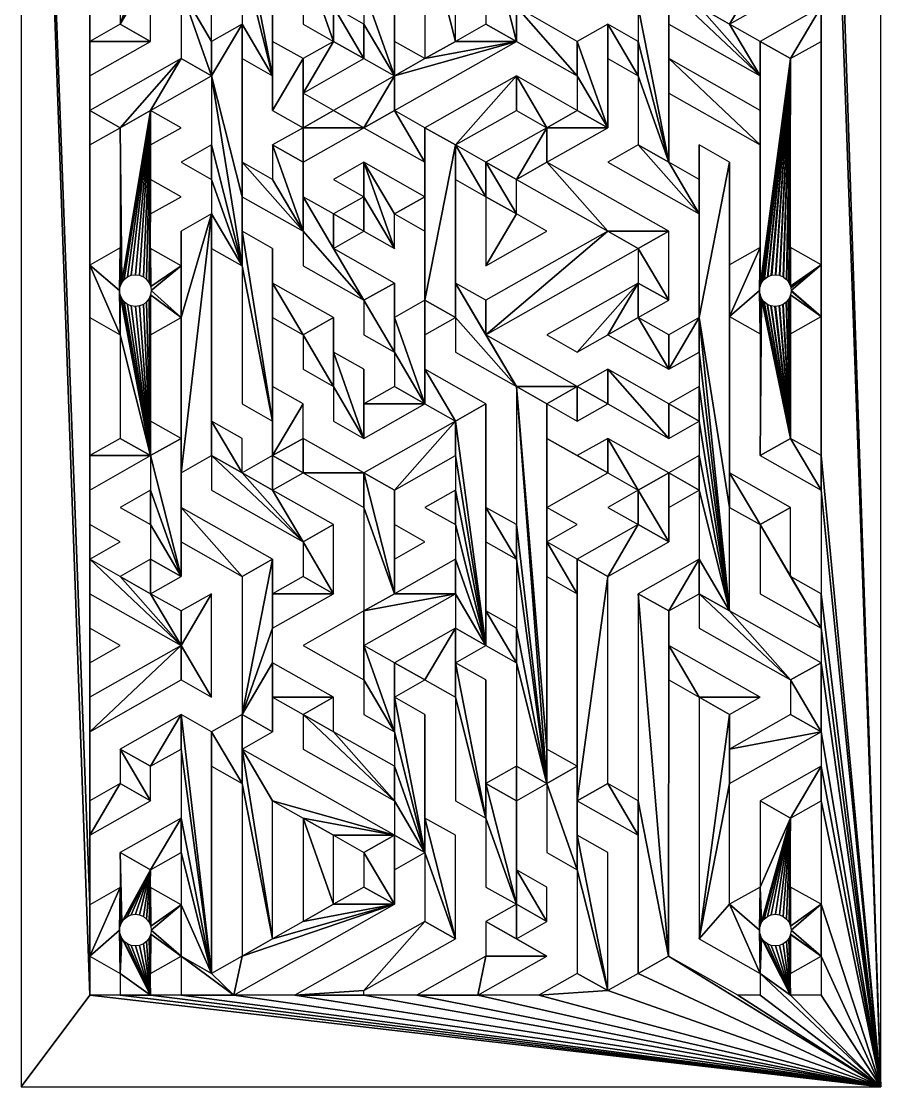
# Model space of a CAD drawing. Header units: millimetres. Extents: x 0 to 285, y 0 to 874.
# Drawn here: x 144 to 285, y 0 to 174.9 of the extents above; entities that cross this region are included whole.
import ezdxf

# ---------------------------------------------------------------- set-up
doc = ezdxf.new("R2010")
doc.units = ezdxf.units.MM
doc.layers.add('LAID_OUT_PANELS', color=134, linetype='CONTINUOUS')

# ---------------------------------------------------------------- blocks, each defined once
blk = doc.blocks.new('GROUP_3')
at = {"layer": 'LAID_OUT_PANELS'}
mesh = blk.add_polyface(dxfattribs=at)
corners = [(21.22, 103.61), (11.22, 103.61), (11.22, 97.94), (16.22, 106.44), (16.22, 123.44), (16.22, 129.99), (16.47, 129.4), (16.88, 128.86), (17.42, 128.44), (18.05, 128.18), (18.72, 128.1), (19.39, 128.18), (20.02, 128.44), (20.56, 128.86), (20.97, 129.4), (21.22, 109.28), (26.22, 106.44), (21.22, 97.94), (16.22, 95.11), (21.22, 92.28), (26.22, 83.78), (26.22, 126.28), (11.22, 165.94), (11.22, 92.28), (21.22, 129.99), (21.22, 123.44), (31.22, 143.28), (26.22, 100.78), (26.22, 89.44), (26.22, 95.11), (31.22, 103.61), (31.22, 109.28), (36.22, 106.44), (36.22, 100.78), (0, 0), (11.22, 15.02), (0, 330), (11.22, 29.87), (11.22, 228.28), (11.22, 69.61), (11.22, 75.28)]
mesh.append_faces([[corners[k] for k in face] for face in [(0, 1, 2), (1, 0, 3), (3, 0, 4), (5, 0, 6), (6, 0, 7), (7, 0, 8), (8, 0, 9), (9, 0, 10), (10, 0, 11), (11, 0, 12), (12, 0, 13), (13, 0, 14), (15, 0, 16), (17, 20, 0), (16, 20, 21), (28, 21, 20), (27, 28, 29), (34, 35, 36)]], dxfattribs={"vtx0": -1, "vtx1": -1})
mesh.append_faces([[corners[k] for k in face] for face in [(4, 0, 5), (14, 0, 15), (19, 20, 17), (0, 20, 16), (22, 2, 1), (26, 21, 27), (27, 21, 28), (26, 30, 31), (36, 35, 37), (38, 37, 39), (38, 39, 40), (30, 33, 31)]], dxfattribs={"vtx0": -1, "vtx1": -1, "vtx2": -1})
mesh.append_faces([[corners[k] for k in face] for face in [(22, 23, 2), (15, 24, 14), (24, 15, 25), (26, 27, 30)]], dxfattribs={"vtx0": -1, "vtx2": -1})
mesh.append_faces([[corners[k] for k in face] for face in [(32, 31, 33)]], dxfattribs={"vtx1": -1})
mesh.append_faces([[corners[k] for k in face] for face in [(17, 18, 19)]], dxfattribs={"vtx2": -1})
mesh = blk.add_polyface(dxfattribs=at)
corners = [(21.22, 222.61), (21.22, 233.94), (21.22, 228.28), (26.22, 236.78), (26.22, 225.44), (26.22, 231.11), (31.22, 233.94), (11.22, 228.28), (11.22, 222.61), (11.22, 199.94), (11.22, 205.61), (11.22, 211.28), (11.22, 216.94), (21.22, 216.94), (16.22, 214.11), (11.22, 239.61), (11.22, 233.94), (11.22, 194.28), (16.22, 191.44), (16.22, 197.11), (26.22, 191.44), (36.22, 231.11), (31.22, 239.61), (26.22, 197.11), (21.22, 205.61), (16.22, 202.78), (26.22, 202.78), (31.22, 199.94), (31.22, 205.61), (41.22, 194.28), (21.22, 211.28), (31.22, 211.28), (26.22, 214.11), (31.22, 216.94), (36.22, 208.44), (26.22, 219.78), (31.22, 228.28), (31.22, 222.61), (36.22, 219.78), (0, 330), (11.22, 29.87)]
mesh.append_faces([[corners[k] for k in face] for face in [(0, 1, 2), (1, 0, 3), (7, 8, 0), (8, 11, 12), (2, 15, 16), (17, 18, 19), (19, 18, 20), (21, 22, 6), (23, 24, 25), (24, 23, 26), (26, 27, 28), (25, 10, 9), (10, 25, 30), (30, 31, 13), (32, 31, 33), (4, 35, 36), (35, 4, 32)]], dxfattribs={"vtx0": -1, "vtx1": -1})
mesh.append_faces([[corners[k] for k in face] for face in [(3, 0, 4), (8, 7, 9), (8, 9, 10), (30, 25, 24), (13, 31, 32), (13, 32, 0), (0, 32, 4), (7, 39, 40)]], dxfattribs={"vtx0": -1, "vtx1": -1, "vtx2": -1})
mesh.append_faces([[corners[k] for k in face] for face in [(3, 4, 5), (3, 5, 6), (8, 10, 11), (0, 8, 13), (26, 23, 27), (28, 27, 29), (30, 24, 31), (33, 31, 34), (36, 35, 37), (36, 37, 38)]], dxfattribs={"vtx0": -1, "vtx2": -1})
mesh.append_faces([[corners[k] for k in face] for face in [(14, 12, 11)]], dxfattribs={"vtx1": -1})
mesh = blk.add_polyface(dxfattribs=at)
corners = [(111.22, 228.28), (101.22, 228.28), (101.22, 222.61), (106.22, 231.11), (106.22, 242.44), (111.22, 239.61), (111.22, 233.94), (96.22, 208.44), (101.22, 199.94), (101.22, 205.61), (111.22, 205.61), (101.22, 211.28), (106.22, 208.44), (106.22, 214.11), (96.22, 231.11), (96.22, 242.44), (101.22, 250.94), (116.22, 225.44), (116.22, 231.11), (101.22, 194.28), (101.22, 188.61), (121.22, 199.94), (121.22, 205.61), (121.22, 211.28), (126.22, 214.11), (126.22, 208.44), (131.22, 211.28), (126.22, 219.78), (141, 330), (131.22, 290.61), (141, 0), (131.22, 273.61), (131.22, 233.94), (131.22, 103.61), (126.22, 231.11), (131.22, 228.28), (96.22, 219.78), (96.22, 214.11), (101.22, 216.94), (116.22, 219.78), (121.22, 216.94), (121.22, 222.61), (131.22, 222.61), (126.22, 180.11), (116.22, 214.11), (111.22, 211.28)]
mesh.append_faces([[corners[k] for k in face] for face in [(22, 44, 45)]], dxfattribs={"vtx0": -1})
mesh.append_faces([[corners[k] for k in face] for face in [(0, 1, 2), (1, 0, 3), (3, 0, 4), (5, 0, 6), (7, 8, 9), (9, 10, 11), (14, 2, 15), (17, 6, 0), (19, 21, 22), (23, 21, 24), (24, 26, 27), (28, 29, 30), (36, 11, 38), (38, 11, 17), (18, 41, 42), (44, 22, 23)]], dxfattribs={"vtx0": -1, "vtx1": -1})
mesh.append_faces([[corners[k] for k in face] for face in [(16, 2, 1), (6, 17, 18), (22, 21, 23), (24, 21, 25), (31, 32, 33), (17, 11, 13), (17, 40, 18), (42, 27, 26), (21, 43, 25)]], dxfattribs={"vtx0": -1, "vtx1": -1, "vtx2": -1})
mesh.append_faces([[corners[k] for k in face] for face in [(9, 8, 10), (11, 10, 12), (11, 12, 13), (19, 20, 21), (24, 25, 26), (36, 37, 11), (17, 13, 39), (17, 39, 40), (18, 40, 41), (42, 41, 27)]], dxfattribs={"vtx0": -1, "vtx2": -1})
mesh.append_faces([[corners[k] for k in face] for face in [(32, 34, 35)]], dxfattribs={"vtx2": -1})
mesh = blk.add_polyface(dxfattribs=at)
corners = [(101.22, 182.94), (101.22, 177.28), (121.22, 194.28), (106.22, 180.11), (106.22, 151.78), (106.22, 163.11), (106.22, 168.78), (106.22, 174.44), (121.22, 188.61), (131.22, 171.61), (131.22, 103.61), (131.22, 177.28), (131.22, 188.61), (131.22, 194.28), (131.22, 211.28), (131.22, 222.61), (131.22, 228.28), (131.22, 233.94), (131.22, 273.61), (141, 0), (131.22, 290.61), (116.22, 174.44), (121.22, 182.94), (111.22, 177.28), (126.22, 180.11), (121.22, 199.94), (126.22, 208.44), (126.22, 191.44), (126.22, 185.78), (101.22, 165.94), (101.22, 171.61), (121.22, 160.28), (121.24, 131.44), (121.22, 165.94), (121.22, 171.61), (126.22, 168.78), (121.22, 154.61)]
mesh.append_faces([[corners[k] for k in face] for face in [(0, 1, 2), (11, 10, 12), (13, 10, 14), (15, 10, 16), (18, 19, 20), (22, 24, 8), (2, 24, 25), (26, 24, 27), (27, 12, 13), (30, 4, 1), (31, 32, 33), (34, 35, 11), (33, 3, 7), (3, 33, 23), (21, 33, 34), (36, 6, 5), (6, 36, 31)]], dxfattribs={"vtx0": -1, "vtx1": -1})
mesh.append_faces([[corners[k] for k in face] for face in [(2, 1, 3), (3, 1, 4), (3, 5, 6), (9, 10, 11), (12, 10, 13), (14, 10, 15), (16, 10, 17), (8, 24, 2), (29, 4, 30), (33, 32, 34), (34, 32, 35), (23, 33, 21)]], dxfattribs={"vtx0": -1, "vtx1": -1, "vtx2": -1})
mesh.append_faces([[corners[k] for k in face] for face in [(3, 4, 5), (3, 6, 7), (2, 3, 8), (21, 22, 23), (22, 21, 24), (27, 24, 28), (27, 28, 12), (11, 35, 9)]], dxfattribs={"vtx0": -1, "vtx2": -1})
mesh = blk.add_polyface(dxfattribs=at)
corners = [(126.22, 123.61), (126.22, 129.99), (126.2, 129.95), (131.22, 126.45), (126.23, 130.02), (126.31, 130.62), (131.22, 134.94), (131.22, 103.61), (141, 0), (131.22, 273.61), (121.22, 123.61), (121.12, 130.7), (116.22, 126.45), (121.2, 130.1), (121.21, 130.02), (121.44, 129.47), (121.22, 103.61), (126.22, 106.44), (131.22, 97.94), (121.47, 129.4), (121.78, 128.99), (121.83, 128.92), (121.88, 128.86), (122.36, 128.49), (122.42, 128.44), (122.97, 128.21), (123.05, 128.18), (123.64, 128.11), (123.72, 128.1), (124.32, 128.17), (124.39, 128.18), (124.95, 128.41), (125.02, 128.44), (125.5, 128.81), (125.56, 128.86), (125.89, 129.29), (125.92, 129.33), (125.97, 129.4), (121.22, 92.28), (126.22, 83.78), (126.22, 95.11), (116.22, 100.78)]
mesh.append_faces([[corners[k] for k in face] for face in [(1, 3, 4), (4, 3, 5), (10, 11, 12), (11, 10, 13), (13, 10, 14), (14, 10, 15), (15, 17, 19), (19, 17, 20), (20, 17, 21), (21, 17, 22), (22, 17, 23), (23, 17, 24), (24, 17, 25), (25, 17, 26), (26, 17, 27), (27, 17, 28), (28, 17, 29), (29, 17, 30), (30, 17, 31), (31, 17, 32), (32, 17, 33), (33, 17, 34), (34, 17, 35), (35, 17, 36), (36, 17, 37), (37, 17, 2), (17, 18, 7), (41, 38, 40)]], dxfattribs={"vtx0": -1, "vtx1": -1})
mesh.append_faces([[corners[k] for k in face] for face in [(7, 8, 9), (15, 16, 17)]], dxfattribs={"vtx0": -1, "vtx1": -1, "vtx2": -1})
mesh.append_faces([[corners[k] for k in face] for face in [(0, 1, 2), (1, 0, 3), (6, 3, 7), (15, 10, 16), (17, 16, 18), (2, 17, 0), (38, 39, 40)]], dxfattribs={"vtx0": -1, "vtx2": -1})
mesh = blk.add_polyface(dxfattribs=at)
corners = [(26.22, 146.11), (21.22, 148.94), (21.22, 143.28), (21.23, 131.37), (21.22, 137.61), (20.97, 132), (26.22, 134.78), (21.32, 130.7), (11.22, 86.61), (11.22, 92.28), (11.22, 228.28), (16.12, 130.7), (16.22, 137.71), (11.22, 134.9), (16.21, 131.37), (16.47, 132), (16.22, 157.44), (11.22, 126.28), (11.22, 154.61), (16.22, 123.44), (16.22, 129.99), (11.22, 165.94), (11.22, 103.61), (11.22, 160.28), (21.22, 160.28), (16.88, 132.53), (17.42, 132.95), (18.05, 133.21), (18.72, 133.3), (19.39, 133.21), (20.02, 132.95), (20.56, 132.53), (21.22, 129.99), (21.22, 123.44), (26.22, 126.28), (26.22, 140.44), (31.22, 143.28), (31.22, 109.28), (31.22, 137.61), (36.22, 134.78), (31.22, 148.94), (31.22, 154.61), (31.22, 165.94), (36.22, 146.11), (11.22, 75.28)]
mesh.append_faces([[corners[k] for k in face] for face in [(3, 4, 5), (4, 3, 6), (12, 15, 16), (11, 19, 20), (17, 21, 22), (2, 5, 4), (32, 34, 7), (6, 34, 35), (35, 34, 36), (36, 39, 40)]], dxfattribs={"vtx0": -1, "vtx1": -1})
mesh.append_faces([[corners[k] for k in face] for face in [(8, 9, 10), (13, 19, 11), (23, 17, 18), (24, 16, 15), (24, 5, 2), (7, 34, 6), (40, 39, 41), (42, 39, 43), (10, 44, 8)]], dxfattribs={"vtx0": -1, "vtx1": -1, "vtx2": -1})
mesh.append_faces([[corners[k] for k in face] for face in [(6, 3, 7), (11, 12, 13), (12, 11, 14), (12, 14, 15), (17, 13, 18), (13, 17, 19), (24, 15, 25), (24, 25, 26), (24, 26, 27), (24, 27, 28), (24, 28, 29), (24, 29, 30), (24, 30, 31), (24, 31, 5), (32, 33, 34), (36, 37, 38), (36, 38, 39)]], dxfattribs={"vtx0": -1, "vtx2": -1})
mesh.append_faces([[corners[k] for k in face] for face in [(0, 1, 2)]], dxfattribs={"vtx1": -1})
mesh = blk.add_polyface(dxfattribs=at)
corners = [(26.22, 157.44), (21.22, 160.28), (21.22, 154.61), (11.22, 228.28), (11.22, 92.28), (11.22, 199.94), (21.22, 171.61), (11.22, 171.61), (11.22, 165.94), (16.22, 174.44), (21.22, 182.94), (31.22, 182.94), (26.22, 180.11), (31.22, 171.61), (11.22, 194.28), (11.22, 188.61), (16.22, 191.44), (26.22, 191.44), (21.22, 188.61), (11.22, 126.28), (11.22, 160.28), (11.22, 154.61), (16.22, 157.44), (26.22, 168.78), (21.22, 143.28), (21.22, 148.94), (31.22, 165.94), (36.22, 174.44), (36.22, 146.11), (36.22, 151.78), (36.22, 168.78), (41.22, 165.94), (36.22, 185.78), (31.22, 154.61), (26.22, 151.78), (31.22, 148.94), (16.22, 185.78), (31.22, 188.61), (31.22, 194.28), (36.22, 191.44), (36.22, 134.78)]
mesh.append_faces([[corners[k] for k in face] for face in [(9, 18, 36)]], dxfattribs={"vtx0": -1})
mesh.append_faces([[corners[k] for k in face] for face in [(6, 7, 8), (7, 6, 9), (5, 8, 14), (8, 19, 20), (20, 22, 23), (23, 26, 12), (13, 26, 27), (27, 31, 32), (17, 37, 38), (38, 32, 39), (33, 40, 26)]], dxfattribs={"vtx0": -1, "vtx1": -1})
mesh.append_faces([[corners[k] for k in face] for face in [(3, 4, 5), (8, 5, 4), (14, 8, 7), (23, 22, 1), (1, 24, 25), (12, 26, 13), (27, 26, 28), (27, 28, 29), (18, 9, 10), (18, 37, 17)]], dxfattribs={"vtx0": -1, "vtx1": -1, "vtx2": -1})
mesh.append_faces([[corners[k] for k in face] for face in [(9, 6, 10), (14, 7, 15), (14, 15, 16), (17, 16, 18), (20, 21, 22), (1, 25, 2), (23, 1, 26), (27, 29, 30), (27, 30, 31), (18, 10, 37), (38, 37, 32)]], dxfattribs={"vtx0": -1, "vtx2": -1})
mesh.append_faces([[corners[k] for k in face] for face in [(0, 1, 2), (11, 12, 13)]], dxfattribs={"vtx1": -1})
mesh.append_faces([[corners[k] for k in face] for face in [(33, 34, 35)]], dxfattribs={"vtx2": -1})
mesh = blk.add_polyface(dxfattribs=at)
corners = [(76.22, 151.78), (81.22, 148.94), (86.22, 157.44), (86.22, 151.78), (96.22, 157.44), (91.22, 160.28), (91.22, 165.94), (91.22, 171.61), (96.22, 174.44), (96.22, 168.78), (101.22, 165.94), (101.22, 171.61), (66.22, 157.44), (71.22, 154.61), (81.22, 165.94), (81.22, 160.28), (81.22, 177.28), (81.22, 171.61), (66.22, 168.78), (71.22, 171.61), (76.22, 174.44), (76.22, 191.44), (81.22, 188.61), (86.22, 197.11), (81.22, 182.94), (86.22, 191.44), (91.22, 188.61), (76.22, 146.11), (91.22, 177.28), (91.22, 182.94), (96.22, 180.11), (96.22, 185.78), (101.22, 177.28), (101.22, 182.94), (96.22, 191.44), (91.22, 194.28), (96.22, 197.11), (101.22, 188.61), (101.22, 194.28), (101.22, 154.61), (106.22, 151.78)]
mesh.append_faces([[corners[k] for k in face] for face in [(0, 1, 2), (5, 4, 6), (7, 4, 8), (8, 10, 11), (12, 13, 14), (14, 2, 5), (6, 16, 17), (16, 6, 7), (19, 17, 20), (20, 17, 21), (21, 22, 23), (13, 27, 0), (28, 22, 24), (22, 28, 29), (29, 30, 31), (31, 32, 33), (34, 35, 26), (36, 37, 38), (39, 40, 10)]], dxfattribs={"vtx0": -1, "vtx1": -1})
mesh.append_faces([[corners[k] for k in face] for face in [(2, 1, 3), (2, 4, 5), (6, 4, 7), (18, 17, 19), (21, 17, 22), (22, 17, 16)]], dxfattribs={"vtx0": -1, "vtx1": -1, "vtx2": -1})
mesh.append_faces([[corners[k] for k in face] for face in [(2, 3, 4), (8, 4, 9), (8, 9, 10), (14, 13, 15), (14, 15, 2), (22, 16, 24), (23, 22, 25), (23, 25, 26), (29, 28, 30), (31, 30, 32), (36, 34, 37)]], dxfattribs={"vtx0": -1, "vtx2": -1})
mesh = blk.add_polyface(dxfattribs=at)
corners = [(36.22, 185.78), (41.22, 165.94), (36.22, 191.44), (41.22, 194.28), (41.22, 171.61), (41.22, 188.61), (51.22, 194.28), (41.22, 154.61), (46.22, 151.78), (46.22, 157.44), (56.22, 157.44), (51.22, 160.28), (46.22, 163.11), (46.22, 168.78), (61.22, 165.94), (61.22, 160.28), (81.22, 171.61), (66.22, 168.78), (61.22, 171.61), (71.22, 171.61), (66.22, 191.44), (66.22, 151.78), (66.22, 157.44), (51.22, 171.61), (56.22, 168.78), (51.22, 177.28), (56.22, 174.44), (56.22, 180.11), (61.22, 182.94), (46.22, 185.78), (46.22, 174.44), (51.22, 188.61), (51.22, 182.94), (56.22, 191.44), (71.22, 194.28), (41.22, 160.28)]
mesh.append_faces([[corners[k] for k in face] for face in [(23, 29, 30)]], dxfattribs={"vtx0": -1})
mesh.append_faces([[corners[k] for k in face] for face in [(2, 1, 3), (7, 8, 9), (11, 10, 14), (17, 19, 20), (21, 15, 10), (15, 21, 22), (25, 24, 26), (26, 14, 27), (27, 14, 28), (28, 14, 18), (29, 23, 31), (31, 33, 6), (34, 20, 19), (35, 4, 1), (4, 35, 13)]], dxfattribs={"vtx0": -1, "vtx1": -1})
mesh.append_faces([[corners[k] for k in face] for face in [(0, 1, 2), (3, 1, 4), (9, 10, 11), (9, 12, 13), (14, 10, 15), (14, 16, 17), (23, 24, 25), (31, 23, 25), (31, 20, 33)]], dxfattribs={"vtx0": -1, "vtx1": -1, "vtx2": -1})
mesh.append_faces([[corners[k] for k in face] for face in [(3, 4, 5), (3, 5, 6), (9, 8, 10), (9, 11, 12), (14, 15, 16), (14, 17, 18), (12, 23, 13), (23, 12, 24), (26, 24, 14), (31, 25, 32), (31, 32, 20), (13, 35, 9)]], dxfattribs={"vtx0": -1, "vtx2": -1})
mesh = blk.add_polyface(dxfattribs=at)
corners = [(126.31, 130.62), (131.22, 126.45), (126.32, 130.7), (126.22, 131.4), (126.22, 137.78), (126.1, 131.67), (131.22, 134.94), (126.23, 131.32), (126.24, 131.29), (126.26, 131.13), (131.22, 103.61), (131.22, 171.61), (121.22, 137.78), (116.22, 126.45), (121.12, 130.7), (121.13, 130.77), (121.21, 131.37), (121.24, 131.44), (121.22, 154.61), (121.22, 160.28), (126.22, 168.78), (121.47, 132), (121.51, 132.06), (121.78, 132.4), (121.88, 132.53), (121.94, 132.58), (122.42, 132.95), (122.49, 132.98), (123.05, 133.21), (123.12, 133.22), (123.72, 133.3), (123.79, 133.29), (124.39, 133.21), (124.46, 133.18), (125.02, 132.95), (125.08, 132.9), (125.56, 132.53), (125.6, 132.47), (125.92, 132.06), (125.95, 131.99), (126, 131.92)]
mesh.append_faces([[corners[k] for k in face] for face in [(0, 1, 2), (3, 4, 5), (4, 3, 6), (6, 10, 11), (12, 17, 18), (20, 5, 4)]], dxfattribs={"vtx0": -1, "vtx1": -1})
mesh.append_faces([[corners[k] for k in face] for face in [(6, 2, 1), (12, 13, 14), (18, 17, 19)]], dxfattribs={"vtx0": -1, "vtx1": -1, "vtx2": -1})
mesh.append_faces([[corners[k] for k in face] for face in [(6, 3, 7), (6, 7, 8), (6, 8, 9), (6, 9, 2), (12, 14, 15), (12, 15, 16), (12, 16, 17), (20, 17, 21), (20, 21, 22), (20, 22, 23), (20, 23, 24), (20, 24, 25), (20, 25, 26), (20, 26, 27), (20, 27, 28), (20, 28, 29), (20, 29, 30), (20, 30, 31), (20, 31, 32), (20, 32, 33), (20, 33, 34), (20, 34, 35), (20, 35, 36), (20, 36, 37), (20, 37, 38), (20, 38, 39), (20, 39, 40), (20, 40, 5)]], dxfattribs={"vtx0": -1, "vtx2": -1})
mesh = blk.add_polyface(dxfattribs=at)
corners = [(36.22, 146.11), (36.22, 134.78), (36.22, 140.44), (51.22, 137.61), (51.22, 143.28), (46.22, 146.11), (56.22, 140.44), (56.22, 146.11), (61.22, 137.61), (56.22, 151.78), (61.22, 143.28), (66.22, 146.11), (66.22, 140.44), (66.22, 129.11), (66.22, 151.78), (66.22, 157.44), (71.22, 154.61), (71.22, 126.28), (71.22, 131.94), (71.22, 148.94), (46.22, 140.44), (36.22, 151.78), (41.22, 148.94), (41.22, 154.61), (46.22, 151.78), (66.22, 123.44), (56.22, 129.11), (46.22, 134.78), (61.22, 131.94), (61.22, 120.61), (61.22, 126.28), (51.22, 148.94), (56.22, 123.44), (76.22, 146.11), (46.22, 123.44), (41.22, 131.94), (41.22, 126.28), (51.22, 126.28), (41.22, 109.28), (41.22, 137.61), (41.22, 114.94)]
mesh.append_faces([[corners[k] for k in face] for face in [(26, 20, 27), (29, 26, 32)]], dxfattribs={"vtx0": -1})
mesh.append_faces([[corners[k] for k in face] for face in [(0, 1, 2), (4, 6, 7), (9, 10, 11), (11, 13, 14), (20, 21, 0), (21, 20, 22), (22, 20, 23), (24, 20, 5), (3, 26, 28), (28, 29, 30), (33, 16, 19), (34, 35, 36), (35, 34, 37), (2, 38, 39), (39, 36, 35)]], dxfattribs={"vtx0": -1, "vtx1": -1})
mesh.append_faces([[corners[k] for k in face] for face in [(7, 8, 9), (14, 13, 15), (15, 13, 16), (16, 13, 17), (16, 17, 18), (23, 20, 24), (20, 26, 5), (5, 26, 3), (28, 26, 29), (1, 38, 2)]], dxfattribs={"vtx0": -1, "vtx1": -1, "vtx2": -1})
mesh.append_faces([[corners[k] for k in face] for face in [(3, 4, 5), (4, 3, 6), (7, 6, 8), (9, 8, 10), (11, 10, 12), (11, 12, 13), (16, 18, 19), (13, 25, 17), (39, 40, 36)]], dxfattribs={"vtx0": -1, "vtx2": -1})
mesh.append_faces([[corners[k] for k in face] for face in [(9, 31, 7)]], dxfattribs={"vtx2": -1})
mesh = blk.add_polyface(dxfattribs=at)
corners = [(76.22, 123.44), (96.22, 140.44), (76.22, 129.11), (101.22, 137.61), (91.22, 120.61), (101.22, 131.94), (86.22, 123.44), (96.22, 123.44), (101.22, 126.28), (106.22, 129.11), (106.22, 140.44), (86.22, 151.78), (81.22, 148.94), (76.22, 151.78), (81.22, 143.28), (106.22, 117.78), (106.22, 123.44), (111.22, 126.28), (111.22, 120.61), (81.22, 114.94), (71.22, 126.28), (71.22, 120.61), (71.22, 131.94), (91.22, 114.94), (86.22, 112.11), (96.22, 112.11), (96.22, 117.78), (76.22, 134.78), (76.22, 146.11), (86.22, 140.44), (111.22, 143.28), (101.22, 154.61), (96.22, 151.78), (106.22, 151.78), (111.22, 148.94), (111.22, 154.61), (116.22, 151.78), (116.22, 95.11), (116.22, 100.78), (116.22, 134.94), (116.22, 126.45), (121.22, 137.78)]
mesh.append_faces([[corners[k] for k in face] for face in [(4, 5, 6), (19, 20, 21), (14, 27, 29), (30, 31, 32)]], dxfattribs={"vtx0": -1})
mesh.append_faces([[corners[k] for k in face] for face in [(5, 9, 3), (1, 11, 12), (11, 1, 10), (12, 13, 14), (15, 8, 7), (8, 15, 16), (16, 15, 17), (22, 0, 2), (0, 19, 23), (23, 25, 26), (27, 14, 28), (33, 30, 34), (34, 17, 35), (35, 17, 36), (36, 38, 39), (39, 40, 41)]], dxfattribs={"vtx0": -1, "vtx1": -1})
mesh.append_faces([[corners[k] for k in face] for face in [(5, 7, 8), (10, 1, 3), (20, 19, 22), (22, 19, 0), (23, 19, 24), (28, 14, 13), (31, 30, 33), (36, 17, 37), (36, 37, 38)]], dxfattribs={"vtx0": -1, "vtx1": -1, "vtx2": -1})
mesh.append_faces([[corners[k] for k in face] for face in [(0, 1, 2), (1, 0, 3), (5, 4, 7), (5, 8, 9), (3, 9, 10), (17, 15, 18), (34, 30, 17), (39, 38, 40)]], dxfattribs={"vtx0": -1, "vtx2": -1})
mesh = blk.add_polyface(dxfattribs=at)
corners = [(66.22, 112.11), (56.22, 112.11), (56.22, 106.44), (61.22, 114.94), (61.22, 120.61), (61.22, 126.28), (66.22, 129.11), (66.22, 117.78), (66.22, 123.44), (56.22, 100.78), (61.22, 97.94), (71.22, 109.28), (61.22, 80.94), (61.22, 86.61), (61.22, 92.28), (71.22, 103.61), (71.22, 97.94), (66.22, 95.11), (71.22, 92.28), (56.22, 95.11), (51.22, 114.94), (51.22, 109.28), (51.22, 120.61), (56.22, 117.78), (41.22, 97.94), (41.22, 103.61), (36.22, 100.78), (46.22, 100.78), (46.22, 106.44), (76.22, 112.11), (51.22, 126.28), (46.22, 123.44), (46.22, 89.44), (31.22, 103.61), (31.22, 97.94), (51.22, 92.28), (46.22, 117.78), (41.22, 114.94), (41.22, 109.28), (46.22, 112.11), (36.22, 134.78), (36.22, 112.11), (41.22, 137.61)]
mesh.append_faces([[corners[k] for k in face] for face in [(2, 20, 21), (32, 33, 34), (20, 31, 36), (38, 40, 41)]], dxfattribs={"vtx0": -1})
mesh.append_faces([[corners[k] for k in face] for face in [(0, 1, 2), (1, 0, 3), (3, 0, 4), (5, 0, 6), (9, 10, 11), (10, 13, 14), (22, 2, 23), (23, 2, 1), (28, 27, 9), (11, 7, 0), (7, 11, 29), (30, 20, 22), (24, 32, 35), (25, 37, 38), (37, 25, 39), (39, 25, 28)]], dxfattribs={"vtx0": -1, "vtx1": -1})
mesh.append_faces([[corners[k] for k in face] for face in [(4, 0, 5), (6, 0, 7), (10, 9, 12), (19, 12, 9), (20, 2, 22), (25, 27, 28), (30, 31, 20), (33, 32, 26), (26, 32, 24), (42, 38, 37)]], dxfattribs={"vtx0": -1, "vtx1": -1, "vtx2": -1})
mesh.append_faces([[corners[k] for k in face] for face in [(6, 7, 8), (11, 10, 15), (24, 25, 26), (25, 24, 27), (9, 27, 19)]], dxfattribs={"vtx0": -1, "vtx2": -1})
mesh.append_faces([[corners[k] for k in face] for face in [(16, 17, 18)]], dxfattribs={"vtx2": -1})
mesh = blk.add_polyface(dxfattribs=at)
corners = [(101.22, 92.28), (106.22, 89.44), (101.22, 97.94), (96.22, 95.11), (81.22, 86.61), (76.22, 95.11), (76.22, 89.44), (81.22, 92.28), (91.22, 92.28), (86.22, 95.11), (86.22, 89.44), (86.22, 112.11), (81.22, 114.94), (86.22, 55.44), (86.22, 83.78), (86.22, 106.44), (91.22, 114.94), (91.22, 109.28), (96.22, 112.11), (96.22, 117.78), (106.22, 106.44), (106.22, 112.11), (111.22, 109.28), (111.22, 114.94), (96.22, 100.78), (91.22, 103.61), (96.22, 106.44), (106.22, 100.78), (106.22, 95.11), (111.22, 97.94), (111.22, 103.61), (71.22, 97.94), (76.22, 72.44), (71.22, 103.61), (71.22, 109.28), (76.22, 112.11), (76.22, 78.11), (116.22, 78.11), (111.22, 120.61), (111.22, 126.28), (116.22, 95.11), (121.22, 92.28), (116.22, 100.78)]
mesh.append_faces([[corners[k] for k in face] for face in [(4, 5, 6), (5, 4, 7), (11, 9, 15), (19, 20, 21), (21, 22, 23), (24, 15, 9), (15, 24, 25), (25, 24, 26), (26, 2, 27), (27, 29, 30), (31, 32, 33), (35, 6, 5), (30, 37, 22), (23, 37, 38), (41, 42, 40)]], dxfattribs={"vtx0": -1, "vtx1": -1})
mesh.append_faces([[corners[k] for k in face] for face in [(0, 1, 2), (11, 12, 13), (11, 14, 10), (11, 10, 9), (27, 2, 1), (33, 32, 34), (35, 34, 32), (29, 37, 30), (22, 37, 23), (38, 37, 39)]], dxfattribs={"vtx0": -1, "vtx1": -1, "vtx2": -1})
mesh.append_faces([[corners[k] for k in face] for face in [(16, 11, 17), (16, 17, 18), (19, 18, 20), (21, 20, 22), (26, 24, 2), (27, 1, 28), (27, 28, 29), (35, 36, 6), (39, 37, 40)]], dxfattribs={"vtx0": -1, "vtx2": -1})
mesh.append_faces([[corners[k] for k in face] for face in [(8, 9, 10)]], dxfattribs={"vtx1": -1})
mesh.append_faces([[corners[k] for k in face] for face in [(2, 3, 0)]], dxfattribs={"vtx2": -1})
mesh = blk.add_polyface(dxfattribs=at)
corners = [(91.22, 35.61), (86.22, 49.78), (86.22, 38.44), (91.22, 52.61), (91.22, 80.94), (91.22, 86.61), (91.22, 46.94), (96.22, 83.78), (91.22, 41.28), (81.22, 69.61), (76.22, 78.11), (76.22, 72.44), (81.22, 75.28), (81.22, 46.94), (81.22, 52.61), (76.22, 49.78), (81.22, 86.61), (81.22, 92.28), (81.22, 114.94), (86.22, 55.44), (86.22, 89.44), (86.22, 83.78), (86.22, 112.11), (71.22, 75.28), (66.22, 66.78), (71.22, 63.94), (71.22, 69.61), (71.22, 80.94), (71.22, 86.61), (71.22, 92.28), (71.22, 97.94), (76.22, 44.11), (81.22, 29.94), (81.22, 35.61), (71.22, 46.94), (76.22, 66.78), (76.22, 112.11)]
mesh.append_faces([[corners[k] for k in face] for face in [(0, 1, 2), (31, 25, 34)]], dxfattribs={"vtx0": -1})
mesh.append_faces([[corners[k] for k in face] for face in [(3, 0, 4), (6, 0, 8), (9, 10, 11), (10, 9, 12), (14, 1, 9), (12, 1, 16), (17, 1, 18), (19, 1, 3), (4, 20, 21), (20, 4, 5), (23, 11, 27), (28, 11, 29), (13, 32, 33), (26, 31, 35), (35, 31, 15)]], dxfattribs={"vtx0": -1, "vtx1": -1})
mesh.append_faces([[corners[k] for k in face] for face in [(1, 0, 3), (4, 0, 5), (5, 0, 6), (5, 6, 7), (9, 1, 12), (16, 1, 17), (18, 1, 19), (23, 25, 26), (27, 11, 28), (29, 11, 30), (31, 32, 15), (15, 32, 13), (25, 31, 26), (36, 11, 10)]], dxfattribs={"vtx0": -1, "vtx1": -1, "vtx2": -1})
mesh.append_faces([[corners[k] for k in face] for face in [(13, 14, 15), (14, 13, 1), (22, 19, 21), (23, 24, 25), (23, 26, 11)]], dxfattribs={"vtx0": -1, "vtx2": -1})
mesh = blk.add_polyface(dxfattribs=at)
corners = [(91.22, 86.61), (96.22, 83.78), (101.22, 92.28), (91.22, 46.94), (96.22, 49.78), (106.22, 89.44), (101.22, 41.28), (101.22, 46.94), (101.22, 80.94), (106.22, 78.11), (111.22, 86.61), (106.21, 21.44), (106.22, 66.78), (106.22, 72.44), (111.22, 80.94), (111.22, 63.94), (121.22, 63.94), (116.22, 61.11), (111.22, 24.28), (116.22, 49.78), (116.22, 55.44), (131.22, 58.28), (141, 0), (131.22, 69.61), (131.22, 75.28), (131.22, 80.94), (131.22, 97.94), (131.22, 103.61), (121.22, 92.28), (121.22, 80.94), (126.22, 83.78), (126.22, 66.78), (111.22, 75.28), (116.22, 78.11), (111.22, 97.94), (121.22, 46.94), (126.22, 44.11), (131.22, 52.61), (121.22, 32.78), (131.22, 46.94), (126.22, 61.11)]
mesh.append_faces([[corners[k] for k in face] for face in [(24, 28, 29), (31, 14, 32)]], dxfattribs={"vtx0": -1})
mesh.append_faces([[corners[k] for k in face] for face in [(0, 1, 2), (1, 3, 4), (6, 4, 3), (4, 6, 7), (8, 9, 10), (9, 12, 13), (15, 13, 12), (13, 15, 16), (16, 15, 17), (17, 19, 20), (7, 11, 8), (23, 22, 24), (25, 22, 26), (30, 24, 25), (10, 33, 34), (33, 31, 23), (35, 36, 37), (21, 20, 19), (20, 21, 40), (40, 21, 31)]], dxfattribs={"vtx0": -1, "vtx1": -1})
mesh.append_faces([[corners[k] for k in face] for face in [(9, 8, 11), (17, 18, 19), (21, 22, 23), (24, 22, 25), (26, 22, 27), (28, 24, 30), (14, 31, 33), (14, 33, 10), (23, 31, 21)]], dxfattribs={"vtx0": -1, "vtx1": -1, "vtx2": -1})
mesh.append_faces([[corners[k] for k in face] for face in [(2, 1, 5), (9, 11, 12), (10, 9, 14), (17, 15, 18), (36, 35, 38), (37, 36, 39)]], dxfattribs={"vtx0": -1, "vtx2": -1})
mesh = blk.add_polyface(dxfattribs=at)
corners = [(66.22, 89.44), (61.22, 92.28), (61.22, 86.61), (61.22, 58.28), (56.22, 66.78), (56.22, 61.11), (56.22, 72.44), (61.22, 69.61), (61.22, 63.94), (66.22, 66.78), (71.22, 75.28), (61.22, 97.94), (61.22, 80.94), (56.22, 78.11), (46.22, 72.44), (71.22, 80.94), (56.22, 95.11), (71.22, 86.61), (36.22, 55.44), (41.22, 46.94), (61.22, 41.28), (46.22, 44.11), (51.22, 41.28), (66.22, 38.44), (61.22, 46.94), (61.22, 52.61), (66.22, 61.11), (66.22, 44.11), (46.22, 61.11), (46.22, 55.44), (51.22, 58.28), (51.22, 80.94), (41.22, 80.94), (41.22, 75.28), (46.22, 83.78), (46.22, 89.44), (51.22, 92.28), (36.22, 61.11), (41.22, 58.28), (41.22, 69.61), (41.22, 63.94), (51.22, 63.94), (41.22, 86.61)]
mesh.append_faces([[corners[k] for k in face] for face in [(3, 4, 5), (4, 13, 14), (24, 28, 29)]], dxfattribs={"vtx0": -1})
mesh.append_faces([[corners[k] for k in face] for face in [(6, 3, 7), (7, 9, 10), (13, 12, 16), (12, 15, 17), (18, 19, 20), (20, 23, 24), (25, 23, 3), (8, 23, 26), (26, 23, 27), (30, 24, 25), (31, 32, 33), (32, 31, 34), (34, 31, 35), (36, 35, 31), (39, 40, 41), (41, 28, 30), (42, 33, 32)]], dxfattribs={"vtx0": -1, "vtx1": -1})
mesh.append_faces([[corners[k] for k in face] for face in [(4, 3, 6), (7, 3, 8), (13, 4, 6), (13, 15, 12), (20, 21, 22), (24, 23, 25), (3, 23, 8), (28, 24, 30), (37, 38, 39), (42, 37, 33)]], dxfattribs={"vtx0": -1, "vtx1": -1, "vtx2": -1})
mesh.append_faces([[corners[k] for k in face] for face in [(7, 8, 9), (11, 12, 2), (13, 6, 15), (20, 19, 21), (39, 38, 40), (41, 40, 28)]], dxfattribs={"vtx0": -1, "vtx2": -1})
mesh.append_faces([[corners[k] for k in face] for face in [(0, 1, 2)]], dxfattribs={"vtx1": -1})
mesh = blk.add_polyface(dxfattribs=at)
corners = [(21.22, 80.94), (21.22, 86.61), (16.22, 83.78), (26.22, 83.78), (21.22, 92.28), (11.22, 29.87), (11.22, 46.94), (11.22, 63.94), (11.22, 41.28), (16.22, 49.78), (21.22, 46.94), (16.22, 55.44), (21.22, 52.61), (26.22, 61.11), (26.22, 55.44), (11.22, 92.28), (11.22, 86.61), (16.22, 89.44), (11.22, 58.28), (26.22, 72.44), (26.22, 66.78), (31.22, 63.94), (31.22, 80.94), (11.22, 80.94), (26.22, 78.11), (16.22, 72.44), (11.22, 75.28), (11.22, 69.61), (36.22, 49.78), (41.22, 24.28), (36.22, 55.44), (31.22, 18.61), (31.22, 58.28), (31.22, 52.61), (36.22, 61.11), (41.22, 58.28), (36.22, 83.78), (26.22, 95.11), (26.22, 89.44), (41.22, 86.61), (41.22, 75.28), (41.22, 69.61)]
mesh.append_faces([[corners[k] for k in face] for face in [(15, 16, 17)]], dxfattribs={"vtx0": -1})
mesh.append_faces([[corners[k] for k in face] for face in [(1, 3, 4), (6, 8, 9), (9, 10, 11), (11, 12, 13), (7, 18, 19), (18, 7, 6), (19, 16, 23), (16, 19, 2), (0, 19, 24), (24, 19, 22), (27, 5, 7), (32, 28, 34), (36, 37, 38), (37, 36, 39), (40, 34, 41)]], dxfattribs={"vtx0": -1, "vtx1": -1})
mesh.append_faces([[corners[k] for k in face] for face in [(5, 6, 7), (2, 19, 0), (28, 29, 30), (14, 31, 13), (34, 28, 30)]], dxfattribs={"vtx0": -1, "vtx1": -1, "vtx2": -1})
mesh.append_faces([[corners[k] for k in face] for face in [(0, 1, 2), (1, 0, 3), (9, 8, 10), (11, 10, 12), (13, 12, 14), (19, 18, 20), (19, 20, 21), (19, 21, 22), (16, 26, 23), (31, 32, 13), (32, 31, 33), (32, 33, 28), (34, 30, 35), (39, 36, 34)]], dxfattribs={"vtx0": -1, "vtx2": -1})
mesh.append_faces([[corners[k] for k in face] for face in [(25, 26, 27)]], dxfattribs={"vtx1": -1})
mesh = blk.add_polyface(dxfattribs=at)
corners = [(126.22, 18.61), (126.22, 24.99), (125.97, 24.4), (131.22, 21.45), (126.23, 25.02), (126.32, 25.7), (117.55, 15.02), (141, 0), (121.22, 15.02), (121.22, 18.61), (126.22, 15.02), (121.47, 24.4), (121.78, 23.99), (121.88, 23.86), (122.42, 23.44), (123.05, 23.18), (123.72, 23.1), (124.39, 23.18), (125.02, 23.44), (125.56, 23.86), (125.92, 24.33), (131.22, 15.02), (131.22, 29.94), (131.22, 46.94), (131.22, 52.61), (131.22, 58.28), (126.22, 44.11), (121.78, 27.4), (121.88, 27.53), (122.42, 27.95), (123.05, 28.21), (123.72, 28.3), (124.39, 28.21), (125.02, 27.95), (125.56, 27.53), (125.97, 27), (126.22, 32.78), (126.23, 26.37)]
mesh.append_faces([[corners[k] for k in face] for face in [(1, 3, 4), (4, 3, 5), (6, 7, 8), (8, 7, 9), (11, 10, 12), (12, 10, 13), (13, 10, 14), (14, 10, 15), (15, 10, 16), (16, 10, 17), (17, 10, 18), (18, 10, 19), (19, 10, 20), (20, 10, 2), (10, 7, 21), (21, 7, 3), (22, 7, 23), (24, 7, 25), (26, 35, 36), (37, 36, 35), (36, 37, 22)]], dxfattribs={"vtx0": -1, "vtx1": -1})
mesh.append_faces([[corners[k] for k in face] for face in [(9, 7, 10), (3, 7, 22), (23, 7, 24), (22, 5, 3)]], dxfattribs={"vtx0": -1, "vtx1": -1, "vtx2": -1})
mesh.append_faces([[corners[k] for k in face] for face in [(0, 1, 2), (1, 0, 3), (2, 10, 0), (26, 27, 28), (26, 28, 29), (26, 29, 30), (26, 30, 31), (26, 31, 32), (26, 32, 33), (26, 33, 34), (26, 34, 35), (22, 37, 5)]], dxfattribs={"vtx0": -1, "vtx2": -1})
mesh = blk.add_polyface(dxfattribs=at)
corners = [(21.23, 25.02), (21.22, 18.61), (26.22, 21.44), (21.32, 25.7), (26.22, 44.11), (21.22, 35.61), (26.22, 38.44), (21.22, 32.71), (21.23, 26.37), (26.22, 29.87), (34.89, 15.02), (36.22, 21.44), (31.22, 18.61), (61.22, 29.94), (41.22, 24.28), (36.22, 49.78), (46.22, 27.11), (51.22, 29.94), (46.22, 44.11), (56.22, 32.78), (56.22, 38.44), (41.22, 46.94), (36.22, 55.44), (51.22, 41.28), (61.22, 41.28), (61.22, 35.61), (66.22, 38.44), (44.89, 15.02), (56.22, 15.78), (66.22, 27.11), (56.22, 15.02), (71.22, 24.28), (66.22, 44.11), (11.22, 15.02), (0, 0), (141, 0), (16.22, 15.02), (21.22, 15.02), (26.22, 15.02), (26.22, 55.44)]
mesh.append_faces([[corners[k] for k in face] for face in [(0, 2, 3), (7, 8, 9), (11, 14, 15), (14, 13, 16), (16, 17, 18), (17, 13, 19), (19, 13, 20), (21, 22, 14), (23, 18, 17), (27, 28, 29), (28, 27, 30), (29, 31, 26), (33, 35, 36), (37, 35, 38), (38, 10, 2), (9, 12, 6), (4, 12, 39)]], dxfattribs={"vtx0": -1, "vtx1": -1})
mesh.append_faces([[corners[k] for k in face] for face in [(9, 3, 2), (11, 13, 14), (16, 13, 17), (24, 20, 13), (26, 31, 32), (36, 35, 37), (38, 35, 10), (2, 10, 12), (2, 12, 9), (6, 12, 4)]], dxfattribs={"vtx0": -1, "vtx1": -1, "vtx2": -1})
mesh.append_faces([[corners[k] for k in face] for face in [(0, 1, 2), (4, 5, 6), (9, 8, 3), (10, 11, 12), (11, 10, 13), (24, 23, 20), (24, 13, 25), (24, 25, 26), (29, 28, 31), (33, 34, 35)]], dxfattribs={"vtx0": -1, "vtx2": -1})
mesh = blk.add_polyface(dxfattribs=at)
corners = [(101.22, 46.94), (101.22, 41.28), (101.22, 18.61), (66.22, 44.11), (71.22, 24.28), (71.22, 41.28), (74.89, 15.02), (76.22, 21.44), (64.89, 15.02), (86.22, 21.44), (76.22, 27.11), (81.22, 24.28), (81.22, 29.94), (86.22, 27.11), (81.22, 35.61), (86.22, 32.78), (76.22, 44.11), (76.22, 32.78), (121.12, 25.7), (121.22, 32.78), (116.22, 29.94), (121.21, 26.37), (121.47, 27), (34.89, 15.02), (141, 0), (44.89, 15.02), (56.22, 15.02), (84.89, 15.02), (96.22, 15.78), (91.22, 18.61), (91.22, 35.61), (91.22, 41.28), (96.22, 38.44), (106.21, 21.44), (117.55, 15.02), (121.22, 18.61), (126.22, 15.02), (121.47, 24.4), (126.22, 44.11), (121.78, 27.4), (111.22, 24.28), (116.22, 49.78), (121.21, 25.02)]
mesh.append_faces([[corners[k] for k in face] for face in [(3, 4, 5), (14, 13, 15), (12, 16, 17), (31, 28, 32)]], dxfattribs={"vtx0": -1})
mesh.append_faces([[corners[k] for k in face] for face in [(7, 9, 10), (23, 24, 25), (26, 24, 8), (6, 24, 27), (27, 28, 29), (29, 28, 30), (28, 24, 2), (33, 24, 34), (18, 35, 42), (42, 35, 37)]], dxfattribs={"vtx0": -1, "vtx1": -1})
mesh.append_faces([[corners[k] for k in face] for face in [(12, 13, 14), (25, 24, 26), (8, 24, 6), (27, 24, 28), (30, 28, 31), (2, 24, 33), (2, 33, 0), (35, 36, 37), (38, 19, 22), (20, 35, 18)]], dxfattribs={"vtx0": -1, "vtx1": -1, "vtx2": -1})
mesh.append_faces([[corners[k] for k in face] for face in [(0, 1, 2), (6, 7, 8), (7, 6, 9), (10, 9, 11), (11, 12, 10), (12, 11, 13), (18, 19, 20), (19, 18, 21), (19, 21, 22), (38, 22, 39), (40, 20, 41), (20, 40, 35)]], dxfattribs={"vtx0": -1, "vtx2": -1})
mesh = blk.add_polyface(dxfattribs=at)
corners = [(20.97, 24.4), (21.22, 18.61), (21.23, 25.02), (21.22, 15.02), (11.22, 46.94), (11.22, 29.87), (11.22, 41.28), (11.22, 21.44), (16.22, 32.71), (16.12, 25.7), (16.21, 26.37), (16.47, 27), (16.22, 38.44), (21.22, 35.61), (26.22, 44.11), (16.78, 27.4), (16.88, 27.53), (17.42, 27.95), (18.05, 28.21), (18.72, 28.3), (19.39, 28.21), (20.02, 27.95), (20.56, 27.53), (20.97, 27), (21.22, 32.71), (21.23, 26.37), (16.22, 18.61), (16.21, 25.02), (16.47, 24.4), (11.22, 15.02), (16.22, 15.02), (16.78, 23.99), (16.88, 23.86), (17.42, 23.44), (18.05, 23.18), (18.72, 23.1), (19.39, 23.18), (20.02, 23.44), (20.56, 23.86)]
mesh.append_faces([[corners[k] for k in face] for face in [(0, 1, 2), (1, 0, 3), (8, 11, 12), (12, 13, 14), (26, 9, 7), (9, 26, 27), (27, 26, 28), (30, 3, 26), (28, 3, 31), (31, 3, 32), (32, 3, 33), (33, 3, 34), (34, 3, 35), (35, 3, 36), (36, 3, 37), (37, 3, 38), (38, 3, 0)]], dxfattribs={"vtx0": -1, "vtx1": -1})
mesh.append_faces([[corners[k] for k in face] for face in [(8, 7, 9), (12, 11, 13), (26, 3, 28)]], dxfattribs={"vtx0": -1, "vtx1": -1, "vtx2": -1})
mesh.append_faces([[corners[k] for k in face] for face in [(4, 5, 6), (7, 8, 5), (8, 9, 10), (8, 10, 11), (13, 11, 15), (13, 15, 16), (13, 16, 17), (13, 17, 18), (13, 18, 19), (13, 19, 20), (13, 20, 21), (13, 21, 22), (13, 22, 23), (23, 24, 13), (24, 23, 25), (5, 29, 7)]], dxfattribs={"vtx0": -1, "vtx2": -1})

msp = doc.modelspace()

# ---------------------------------------------------------------- block references
at = {"layer": 'LAID_OUT_PANELS'}
msp.add_blockref('GROUP_3', (144, 0, 2), dxfattribs=at)

doc.saveas('drawing.dxf')
